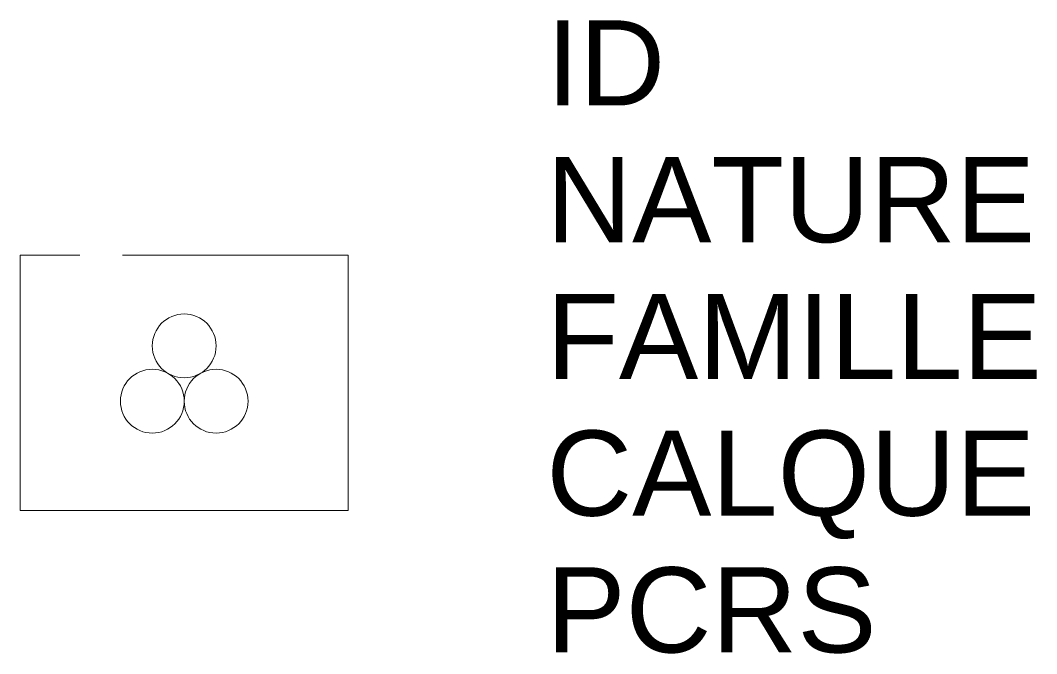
# Model space of a CAD drawing. Header units: metres. Extents: x 0 to 2.39, y -0.34 to 1.15.
import ezdxf

# ---------------------------------------------------------------- set-up
doc = ezdxf.new("R2010")
doc.units = ezdxf.units.M
doc.linetypes.add('Socle_Continu', pattern=[2.5, 2.5, 0])
doc.layers.add('INDET_SCS', color=7, linetype='Socle_Continu', lineweight=13)
doc.styles.get("Standard").update_dxf_attribs({"font": 'arial.ttf'})

msp = doc.modelspace()

# ---------------------------------------------------------------- linework, layer by layer
at = {"layer": 'INDET_SCS', "linetype": 'Socle_Continu', "flags": 128}
msp.add_lwpolyline([(0, 0.6), (0, 0), (0.7701, 0), (0.7701, 0.6)], close=True, dxfattribs=at)
at = {"layer": 'INDET_SCS', "linetype": 'Socle_Continu'}
for centre in [(0.3851, 0.3866), (0.3101, 0.2567), (0.4601, 0.2567)]:
    msp.add_circle(centre, 0.075, dxfattribs=at)

# ---------------------------------------------------------------- texts
at = {"layer": 'INDET_SCS', "linetype": 'Socle_Continu', "flags": 9}
for tag, p, s in [('ID', (1.2362, 0.9515), 'KP_0767'), ('NATURE', (1.2362, 0.6302), 'Tampon multi-réseaux'), ('FAMILLE', (1.2362, 0.3089), 'Indéterminé'), ('CALQUE', (1.2362, -0.0123), 'INDET_SCS'), ('PCRS', (1.2362, -0.3336), 'AffleurantSymbole')]:
    msp.add_attdef(tag, p, s, height=0.2, dxfattribs=at)

doc.saveas('drawing.dxf')
